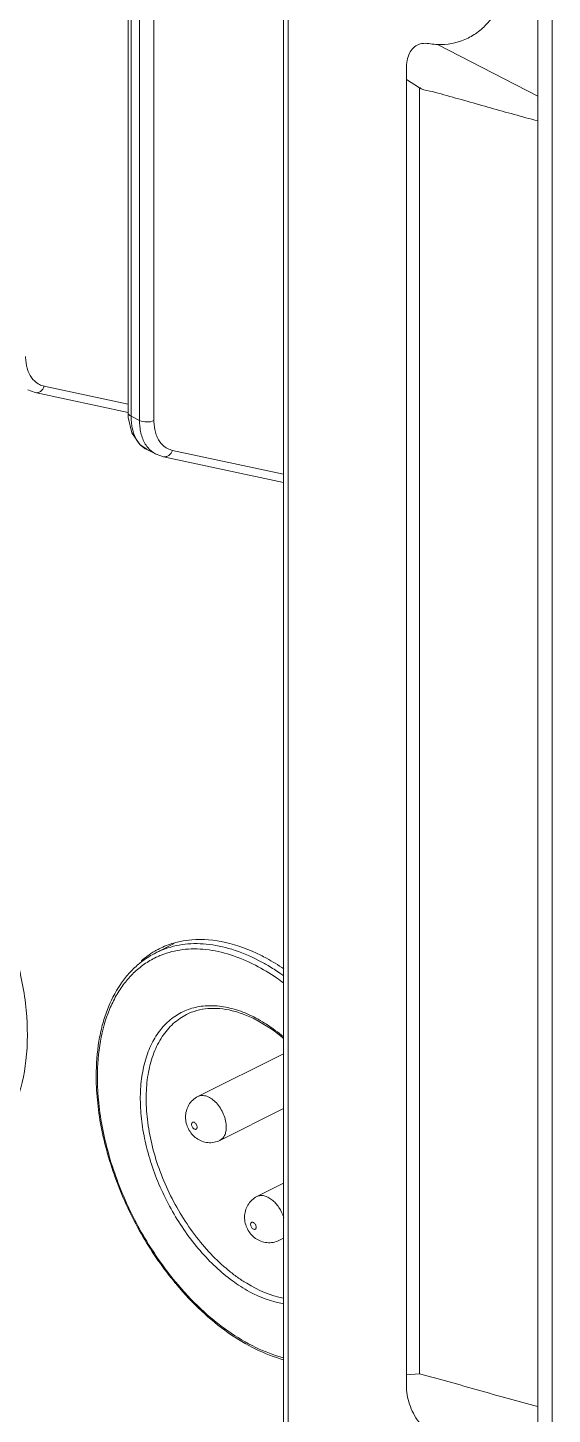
# Model space of a CAD drawing. Header units: millimetres. Extents: x 0 to 9253, y 0 to 2730.
# Drawn here: x 2770.2 to 2795.7, y 1856.1 to 1923.4 of the extents above; entities that cross this region are included whole.
import ezdxf

# ---------------------------------------------------------------- set-up
doc = ezdxf.new("R2010")
doc.units = ezdxf.units.MM
doc.layers.get('0').update_dxf_attribs({"lineweight": 13})

msp = doc.modelspace()

# ---------------------------------------------------------------- linework, layer by layer
at = {"lineweight": 9}
for p, q in [((2795.667, 2145.333), (2795.667, 1807.583)), ((2775.091, 1904.685), (2775.091, 1974.4)), ((2775.238, 1904.508), (2775.238, 1974.224)), ((2775.65, 1974.018), (2775.65, 1904.302)), ((2776.348, 1974.013), (2776.348, 1904.297)), ((2782.636, 1972.276), (2782.636, 1847.031)), ((2782.859, 1846.574), (2782.859, 1971.802)), ((2794.96, 1920.032), (2794.96, 1926.635)), ((2790.108, 1922.536), (2794.96, 1920.032)), ((2788.596, 1920.844), (2789.232, 1920.432)), ((2788.599, 1858.003), (2788.596, 1920.844)), ((2789.232, 1858.061), (2789.232, 1920.432)), ((2794.96, 1918.841), (2794.96, 1920.032)), ((2794.96, 1856.47), (2794.96, 1918.841)), ((2770.228, 1905.781), (2770.583, 1905.656)), ((2770.583, 1905.656), (2775.092, 1904.689)), ((2770.583, 1905.656), (2770.583, 1905.656)), ((2771.032, 1905.964), (2775.091, 1905.093)), ((2775.091, 1904.685), (2775.1, 1904.454)), ((2775.1, 1904.454), (2775.27, 1903.709)), ((2775.238, 1904.508), (2775.65, 1904.302)), ((2775.27, 1903.709), (2775.662, 1903.131)), ((2775.662, 1903.131), (2776.012, 1902.888)), ((2776, 1902.894), (2776.449, 1902.669)), ((2776.45, 1902.669), (2776.806, 1902.545)), ((2776.806, 1902.545), (2782.636, 1901.294)), ((2776.806, 1902.545), (2776.806, 1902.545)), ((2777.255, 1902.853), (2782.636, 1901.698)), ((2776.438, 1878.478), (2777.327, 1878.922)), ((2778.483, 1871.507), (2782.636, 1873.584)), ((2779.547, 1869.379), (2782.636, 1870.923)), ((2781.346, 1866.655), (2782.636, 1867.3)), ((2782.411, 1864.526), (2782.636, 1864.639)), ((2788.599, 1858.003), (2789.232, 1858.061)), ((2794.96, 1855.279), (2794.96, 1856.47))]:
    msp.add_line(p, q, dxfattribs=at)
for centre, radius, start, end in [((2771.245, 1906.956), 1.014, 243.37659, 257.89321), ((2776.493, 1903.877), 1.1, 235.07, 243.38433), ((2777.468, 1903.844), 1.014, 243.37659, 257.89321), ((2778.456, 1874.971), 4.139, 116.55485, 119.9331), ((2778.476, 1874.925), 4.189, 106.08983, 116.51825), ((2778.511, 1874.806), 4.313, 101.70112, 106.09353), ((2778.554, 1874.58), 4.543, 94.67178, 101.66108), ((2778.414, 1874.575), 4.376, 126.95584, 130.00112), ((2778.573, 1874.813), 4.335, 128.88523, 130.96857), ((2778.348, 1874.664), 4.265, 116.60489, 126.96853), ((2778.519, 1874.88), 4.249, 125.93465, 128.88719), ((2778.188, 1874.625), 4.028, 115.50303, 125.10262), ((2778.472, 1874.944), 4.17, 119.94257, 125.93432), ((2778.266, 1874.822), 4.087, 113.46858, 116.56532), ((2778.185, 1874.629), 4.023, 111.59149, 115.49353), ((2777.087, 1869.744), 9.425, 59.37123, 62.80023), ((2785.112, 1872.511), 11.565, 180.0003, 180.35681), ((2789.359, 1872.394), 15.561, 219.77133, 220.00957)]:
    msp.add_arc(centre, radius, start, end, dxfattribs=at)
for points, knots in [([(2790.109, 1922.536), (2790.556, 1922.523), (2791.243, 1922.651), (2792.032, 1923.095), (2792.73, 1923.726), (2793.214, 1924.6), (2793.463, 1925.588), (2793.5, 1926.125), (2793.499, 1926.4)], [0, 0, 0, 0, 0.233633, 0.350432, 0.469543, 0.720836, 0.856605, 1, 1, 1, 1]), ([(2790.109, 1922.536), (2789.991, 1922.54), (2789.764, 1922.581), (2789.428, 1922.617), (2789.111, 1922.53), (2788.855, 1922.33), (2788.683, 1922.031), (2788.571, 1921.525), (2788.598, 1921.12), (2788.597, 1920.842)], [0, 0, 0, 0, 0.123586, 0.242589, 0.352089, 0.460175, 0.576371, 0.707675, 1, 1, 1, 1]), ([(2789.232, 1920.432), (2789.237, 1920.437), (2789.254, 1920.445), (2789.286, 1920.426), (2789.3, 1920.401), (2789.306, 1920.384)], [0, 0, 0, 0, 0.213794, 0.461222, 1, 1, 1, 1]), ([(2789.306, 1920.384), (2789.488, 1920.329), (2789.865, 1920.265), (2790.229, 1920.152), (2790.414, 1920.104)], [0, 0, 0, 0, 0.497909, 1, 1, 1, 1]), ([(2790.414, 1920.104), (2791.17, 1919.894), (2792.683, 1919.463), (2794.197, 1919.038), (2794.96, 1918.841)], [0, 0, 0, 0, 0.498822, 1, 1, 1, 1]), ([(2770.125, 1907.409), (2770.125, 1907.347), (2770.134, 1907.114), (2770.177, 1906.882), (2770.235, 1906.72)], [0, 0, 0, 0, 0.264568, 1, 1, 1, 1]), ([(2770.235, 1906.72), (2770.252, 1906.67), (2770.328, 1906.487), (2770.444, 1906.319), (2770.55, 1906.218)], [0, 0, 0, 0, 0.26525, 1, 1, 1, 1]), ([(2770.583, 1905.657), (2770.626, 1905.648), (2770.72, 1905.649), (2770.9, 1905.733), (2770.994, 1905.867), (2771.032, 1905.964)], [0, 0, 0, 0, 0.224227, 0.463458, 1, 1, 1, 1]), ([(2775.238, 1904.508), (2775.216, 1904.519), (2775.15, 1904.557), (2775.091, 1904.631), (2775.091, 1904.685)], [0, 0, 0, 0, 0.307754, 1, 1, 1, 1]), ([(2775.363, 1903.685), (2775.342, 1903.747), (2775.265, 1904.015), (2775.238, 1904.295), (2775.238, 1904.508)], [0, 0, 0, 0, 0.234569, 1, 1, 1, 1]), ([(2776.348, 1904.297), (2776.24, 1904.246), (2775.998, 1904.21), (2775.756, 1904.249), (2775.65, 1904.302)], [0, 0, 0, 0, 0.501917, 1, 1, 1, 1]), ([(2775.65, 1904.302), (2775.65, 1904.228), (2775.66, 1903.949), (2775.712, 1903.67), (2775.781, 1903.476)], [0, 0, 0, 0, 0.264668, 1, 1, 1, 1]), ([(2776.348, 1904.297), (2776.348, 1904.236), (2776.356, 1904.003), (2776.4, 1903.77), (2776.457, 1903.609)], [0, 0, 0, 0, 0.264568, 1, 1, 1, 1]), ([(2775.864, 1902.976), (2775.749, 1903.055), (2775.541, 1903.271), (2775.413, 1903.539), (2775.363, 1903.685)], [0, 0, 0, 0, 0.47508, 1, 1, 1, 1]), ([(2776.457, 1903.609), (2776.475, 1903.559), (2776.55, 1903.376), (2776.666, 1903.207), (2776.772, 1903.107)], [0, 0, 0, 0, 0.26525, 1, 1, 1, 1]), ([(2775.781, 1903.476), (2775.843, 1903.301), (2776.011, 1902.979), (2776.295, 1902.747), (2776.447, 1902.671)], [0, 0, 0, 0, 0.522368, 1, 1, 1, 1]), ([(2776.806, 1902.545), (2776.849, 1902.536), (2776.942, 1902.538), (2777.123, 1902.622), (2777.217, 1902.755), (2777.255, 1902.853)], [0, 0, 0, 0, 0.224227, 0.463458, 1, 1, 1, 1]), ([(2763.7, 1887.146), (2764.39, 1886.662), (2765.71, 1885.495), (2767.385, 1883.383), (2768.749, 1880.956), (2769.715, 1878.367), (2770.224, 1875.777), (2770.24, 1873.342), (2769.758, 1871.209), (2769.062, 1870.01), (2768.641, 1869.537)], [0, 0, 0, 0, 0.126349, 0.262265, 0.402816, 0.54229, 0.675152, 0.796872, 0.904923, 1, 1, 1, 1]), ([(2781.395, 1878.126), (2780.988, 1878.336), (2780.172, 1878.678), (2779.109, 1878.904), (2778.295, 1878.935), (2777.715, 1878.888), (2777.161, 1878.77), (2776.808, 1878.645), (2776.638, 1878.571)], [0, 0, 0, 0, 0.278731, 0.535033, 0.656063, 0.773219, 0.887485, 1, 1, 1, 1]), ([(2781.27, 1877.874), (2780.88, 1878.075), (2780.1, 1878.407), (2779.083, 1878.634), (2778.302, 1878.677), (2777.746, 1878.644), (2777.211, 1878.545), (2776.869, 1878.436), (2776.705, 1878.37)], [0, 0, 0, 0, 0.278306, 0.534773, 0.655985, 0.773302, 0.887624, 1, 1, 1, 1]), ([(2778.184, 1879.108), (2778.727, 1879.152), (2779.895, 1879.046), (2780.982, 1878.632), (2781.525, 1878.361)], [0, 0, 0, 0, 0.472774, 1, 1, 1, 1]), ([(2781.525, 1878.361), (2781.62, 1878.314), (2782.004, 1878.113), (2782.374, 1877.885), (2782.646, 1877.701)], [0, 0, 0, 0, 0.243372, 1, 1, 1, 1]), ([(2773.547, 1872.511), (2773.547, 1873.072), (2773.607, 1873.9), (2773.83, 1874.955), (2774.128, 1875.898), (2774.557, 1876.756), (2775.118, 1877.479), (2775.435, 1877.788), (2775.601, 1877.927)], [0, 0, 0, 0, 0.281911, 0.414386, 0.54116, 0.778567, 0.890873, 1, 1, 1, 1]), ([(2775.872, 1877.921), (2775.691, 1877.794), (2775.345, 1877.507), (2774.891, 1876.993), (2774.5, 1876.397), (2774.057, 1875.48), (2773.691, 1874.15), (2773.606, 1873.028), (2773.606, 1872.441)], [0, 0, 0, 0, 0.107491, 0.218136, 0.33327, 0.453915, 0.713762, 1, 1, 1, 1]), ([(2782.639, 1877.014), (2782.527, 1877.097), (2782.088, 1877.411), (2781.625, 1877.691), (2781.27, 1877.874)], [0, 0, 0, 0, 0.257776, 1, 1, 1, 1]), ([(2782.64, 1877.364), (2782.578, 1877.408), (2782.333, 1877.579), (2782.081, 1877.74), (2781.889, 1877.854)], [0, 0, 0, 0, 0.254101, 1, 1, 1, 1]), ([(2776.712, 1866.978), (2776.549, 1867.338), (2776.26, 1868.066), (2775.939, 1869.178), (2775.739, 1870.278), (2775.666, 1871.341), (2775.722, 1872.342), (2775.906, 1873.26), (2776.215, 1874.072), (2776.645, 1874.76), (2777.187, 1875.305), (2777.83, 1875.689), (2778.555, 1875.899), (2779.338, 1875.933), (2780.16, 1875.792), (2781.001, 1875.483), (2781.843, 1875.014), (2782.376, 1874.616), (2782.639, 1874.395)], [0, 0, 0, 0, 0.079943, 0.158236, 0.233803, 0.305722, 0.373296, 0.436138, 0.494265, 0.548201, 0.599035, 0.648376, 0.698117, 0.750074, 0.805655, 0.865713, 0.930549, 1, 1, 1, 1]), ([(2782.64, 1861.727), (2782.007, 1861.844), (2781.229, 1862.182), (2780.389, 1862.738), (2779.791, 1863.197), (2779.075, 1863.872), (2778.292, 1864.805), (2777.593, 1865.848), (2776.999, 1866.972), (2776.527, 1868.145), (2776.188, 1869.335), (2775.993, 1870.509), (2775.948, 1871.633), (2776.054, 1872.677), (2776.31, 1873.614), (2776.711, 1874.416), (2777.168, 1874.959), (2777.59, 1875.294), (2777.817, 1875.428), (2777.934, 1875.486)], [0, 0, 0, 0, 0.111743, 0.142803, 0.174993, 0.24239, 0.313099, 0.386006, 0.459856, 0.533335, 0.605152, 0.674121, 0.739251, 0.799844, 0.855615, 0.906821, 0.954382, 0.977325, 1, 1, 1, 1]), ([(2782.639, 1874.323), (2782.252, 1874.648), (2781.643, 1875.075), (2780.778, 1875.481), (2780.156, 1875.682), (2779.552, 1875.785), (2778.975, 1875.789), (2778.431, 1875.695), (2778.093, 1875.566), (2777.935, 1875.487)], [0, 0, 0, 0, 0.296355, 0.432094, 0.559182, 0.678074, 0.789864, 0.896361, 1, 1, 1, 1]), ([(2777.399, 1862.439), (2776.809, 1863.149), (2776.01, 1864.3), (2775.137, 1865.945), (2774.579, 1867.234), (2774.133, 1868.547), (2773.805, 1869.863), (2773.601, 1871.16), (2773.55, 1872.019), (2773.547, 1872.439)], [0, 0, 0, 0, 0.253733, 0.38297, 0.511947, 0.639339, 0.763875, 0.884423, 1, 1, 1, 1]), ([(2773.606, 1872.441), (2773.606, 1872.026), (2773.652, 1871.177), (2773.847, 1869.894), (2774.167, 1868.589), (2774.605, 1867.286), (2775.154, 1866.006), (2776.017, 1864.37), (2776.807, 1863.226), (2777.392, 1862.52)], [0, 0, 0, 0, 0.115064, 0.235343, 0.359797, 0.487251, 0.61639, 0.745846, 1, 1, 1, 1]), ([(2778.483, 1871.507), (2778.391, 1871.462), (2778.221, 1871.344), (2778.027, 1871.102), (2777.907, 1870.817), (2777.881, 1870.612), (2777.881, 1870.51)], [0, 0, 0, 0, 0.25012, 0.500168, 0.750094, 1, 1, 1, 1]), ([(2779.856, 1870.022), (2779.856, 1870.124), (2779.831, 1870.335), (2779.734, 1870.644), (2779.583, 1870.938), (2779.388, 1871.195), (2779.166, 1871.395), (2778.93, 1871.525), (2778.727, 1871.565), (2778.58, 1871.547), (2778.513, 1871.523), (2778.483, 1871.507)], [0, 0, 0, 0, 0.132627, 0.274876, 0.420193, 0.561447, 0.692245, 0.808271, 0.908988, 0.955207, 1, 1, 1, 1]), ([(2777.881, 1870.51), (2777.881, 1870.41), (2777.906, 1870.21), (2778.012, 1869.926), (2778.18, 1869.674), (2778.403, 1869.469), (2778.669, 1869.325), (2778.963, 1869.256), (2779.266, 1869.27), (2779.458, 1869.334), (2779.547, 1869.379)], [0, 0, 0, 0, 0.125028, 0.250462, 0.375831, 0.500805, 0.625535, 0.750273, 0.8751, 1, 1, 1, 1]), ([(2778.442, 1870.022), (2778.442, 1870.045), (2778.434, 1870.093), (2778.406, 1870.159), (2778.363, 1870.216), (2778.313, 1870.256), (2778.266, 1870.27), (2778.233, 1870.265), (2778.204, 1870.251), (2778.178, 1870.213), (2778.173, 1870.176), (2778.173, 1870.157)], [0, 0, 0, 0, 0.141777, 0.293989, 0.442486, 0.57442, 0.683716, 0.732108, 0.779067, 0.879006, 1, 1, 1, 1]), ([(2778.173, 1870.157), (2778.173, 1870.134), (2778.181, 1870.086), (2778.21, 1870.02), (2778.252, 1869.963), (2778.302, 1869.924), (2778.349, 1869.909), (2778.383, 1869.914), (2778.411, 1869.929), (2778.437, 1869.966), (2778.442, 1870.003), (2778.442, 1870.022)], [0, 0, 0, 0, 0.141777, 0.293989, 0.442486, 0.57442, 0.683716, 0.732108, 0.779067, 0.879006, 1, 1, 1, 1]), ([(2779.547, 1869.379), (2779.596, 1869.403), (2779.687, 1869.473), (2779.786, 1869.624), (2779.845, 1869.812), (2779.856, 1869.95), (2779.856, 1870.022)], [0, 0, 0, 0, 0.217162, 0.450388, 0.710306, 1, 1, 1, 1]), ([(2782.641, 1861.452), (2782.063, 1861.544), (2781.188, 1861.878), (2780.125, 1862.562), (2779.32, 1863.234), (2778.559, 1864.03), (2777.857, 1864.932), (2777.232, 1865.918), (2776.875, 1866.619), (2776.712, 1866.978)], [0, 0, 0, 0, 0.209222, 0.326524, 0.451493, 0.582992, 0.719482, 0.859145, 1, 1, 1, 1]), ([(2781.346, 1866.655), (2781.255, 1866.609), (2781.085, 1866.491), (2780.891, 1866.25), (2780.771, 1865.964), (2780.744, 1865.76), (2780.744, 1865.658)], [0, 0, 0, 0, 0.25012, 0.500168, 0.750094, 1, 1, 1, 1]), ([(2782.642, 1865.641), (2782.588, 1865.812), (2782.47, 1866.056), (2782.256, 1866.332), (2782.078, 1866.501), (2781.888, 1866.625), (2781.697, 1866.697), (2781.511, 1866.712), (2781.396, 1866.68), (2781.346, 1866.655)], [0, 0, 0, 0, 0.295036, 0.438941, 0.574377, 0.698183, 0.808993, 0.908082, 1, 1, 1, 1]), ([(2780.744, 1865.658), (2780.744, 1865.558), (2780.769, 1865.357), (2780.876, 1865.074), (2781.044, 1864.822), (2781.266, 1864.616), (2781.532, 1864.473), (2781.827, 1864.404), (2782.13, 1864.417), (2782.322, 1864.481), (2782.411, 1864.526)], [0, 0, 0, 0, 0.125028, 0.250462, 0.375831, 0.500805, 0.625535, 0.750273, 0.8751, 1, 1, 1, 1]), ([(2781.306, 1865.17), (2781.306, 1865.193), (2781.298, 1865.24), (2781.269, 1865.307), (2781.227, 1865.363), (2781.177, 1865.403), (2781.13, 1865.417), (2781.097, 1865.412), (2781.068, 1865.398), (2781.042, 1865.36), (2781.037, 1865.324), (2781.037, 1865.304)], [0, 0, 0, 0, 0.141777, 0.293989, 0.442486, 0.57442, 0.683716, 0.732108, 0.779067, 0.879006, 1, 1, 1, 1]), ([(2781.037, 1865.304), (2781.037, 1865.281), (2781.045, 1865.233), (2781.074, 1865.167), (2781.116, 1865.11), (2781.166, 1865.071), (2781.213, 1865.057), (2781.246, 1865.062), (2781.275, 1865.076), (2781.301, 1865.114), (2781.306, 1865.15), (2781.306, 1865.17)], [0, 0, 0, 0, 0.141777, 0.293989, 0.442486, 0.57442, 0.683716, 0.732108, 0.779067, 0.879006, 1, 1, 1, 1]), ([(2777.392, 1862.52), (2777.775, 1862.058), (2778.572, 1861.203), (2779.879, 1860.124), (2781.229, 1859.313), (2782.175, 1858.953), (2782.639, 1858.833)], [0, 0, 0, 0, 0.276669, 0.537365, 0.778889, 1, 1, 1, 1]), ([(2782.64, 1858.735), (2782.177, 1858.861), (2781.24, 1859.227), (2779.901, 1860.035), (2778.609, 1861.099), (2777.82, 1861.938), (2777.441, 1862.39)], [0, 0, 0, 0, 0.223252, 0.465275, 0.725113, 1, 1, 1, 1]), ([(2790.111, 1854.892), (2789.998, 1854.988), (2789.756, 1855.159), (2789.404, 1855.451), (2789.108, 1855.82), (2788.789, 1856.372), (2788.61, 1856.981), (2788.588, 1857.58), (2788.6, 1857.863), (2788.599, 1858.003)], [0, 0, 0, 0, 0.121236, 0.244048, 0.374292, 0.508173, 0.766635, 0.885089, 1, 1, 1, 1]), ([(2794.96, 1856.47), (2794, 1856.717), (2792.095, 1857.265), (2790.186, 1857.795), (2789.233, 1858.06)], [0, 0, 0, 0, 0.500511, 1, 1, 1, 1])]:
    msp.add_open_spline(points, degree=3, knots=knots, dxfattribs=at)
for points in [[(2770.55, 1906.218), (2770.621, 1906.151), (2770.703, 1906.093), (2770.791, 1906.049)], [(2776.772, 1903.107), (2776.843, 1903.04), (2776.925, 1902.982), (2777.013, 1902.938)]]:
    msp.add_open_spline(points, degree=3, dxfattribs=at)

doc.saveas('drawing.dxf')
